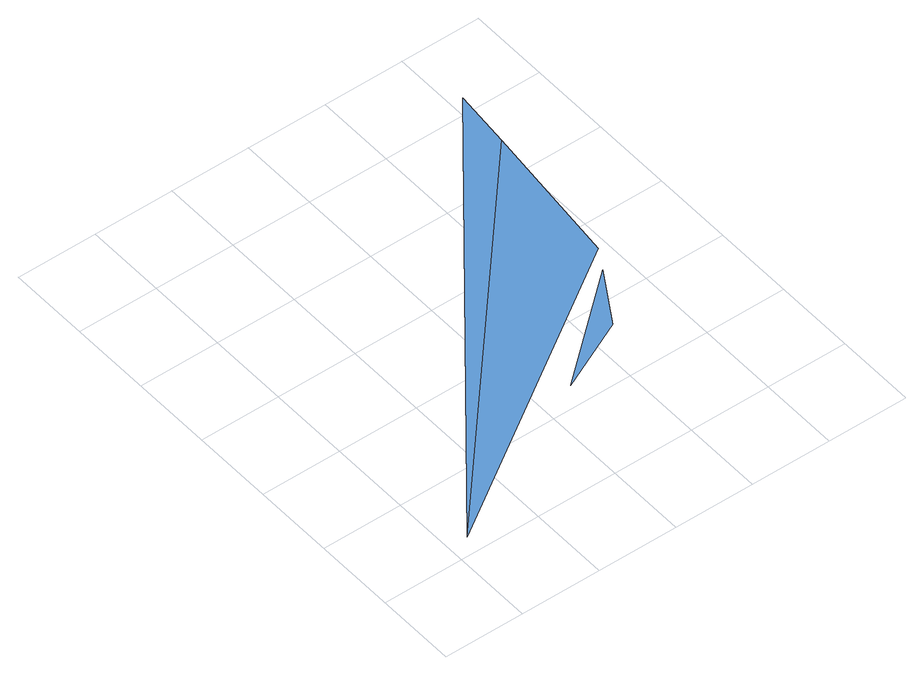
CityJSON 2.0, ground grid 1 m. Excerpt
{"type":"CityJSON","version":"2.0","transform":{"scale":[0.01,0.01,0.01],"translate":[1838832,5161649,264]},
"CityObjects":{
"waterbody1":{"type":"WaterBody","attributes":{"class":"unknow","usage":"unknow"},"geometry":[{"type":"MultiSurface","lod":"3","boundaries":[[[0,1,2]],[[3,4,5]],[[3,5,6]]],"semantics":{"surfaces":[{"type":"WaterSurface"}],"values":[0,0,0]}}]}
},
"vertices":[
[244,127,28],[332,169,28],[373,237,28],[25,22,28],[389,264,28],[409,447,28],[416,520,28]
]}
